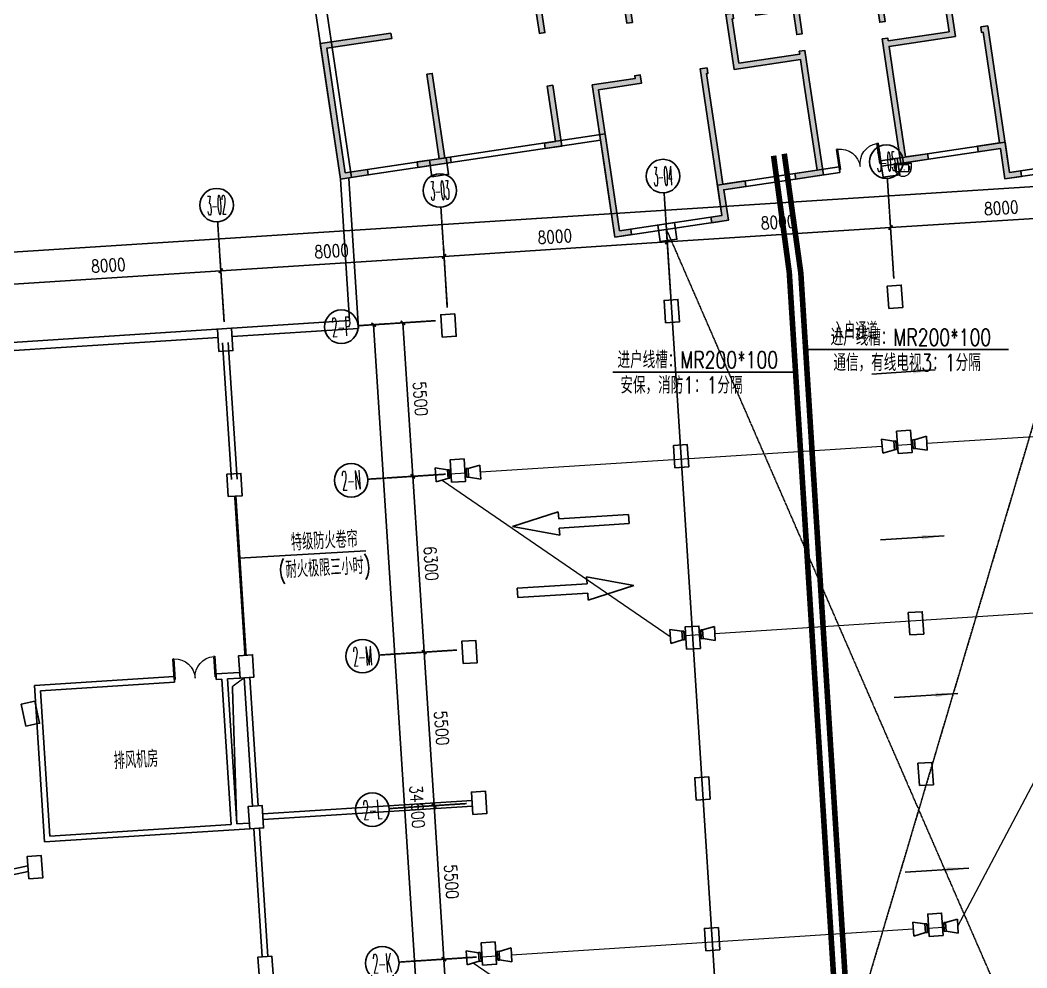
# Model space of a CAD drawing. Extents: x -781653 to 929899, y -295171 to 30012.
# Drawn here: x -201771 to -165769, y -153139 to -119255 of the extents above; entities that cross this region are included whole.
import ezdxf
from ezdxf.enums import TextEntityAlignment as Align

# ---------------------------------------------------------------- set-up
doc = ezdxf.new("R2010")
doc.units = 0
doc.header["$LTSCALE"] = 10
doc.header["$MEASUREMENT"] = 0
for name, pattern in [('CENTER', [2, 1.25, -0.25, 0.25, -0.25]), ('DASH', [0.35, 0.25, -0.1]), ('DASHED', [0.75, 0.5, -0.25])]:
    doc.linetypes.add(name, pattern=pattern)
doc.layers.get('0').update_dxf_attribs({"linetype": 'CONTINUOUS'})
doc.layers.get('Defpoints').update_dxf_attribs({"linetype": 'CONTINUOUS'})
for name, color, linetype in [('A-STAIRS', 9, 'CONTINUOUS'), ('AXIS', 3, 'CONTINUOUS'), ('AXIS_TEXT', 7, 'CONTINUOUS'), ('COLU', 1, 'CONTINUOUS'), ('DIM_ELEV', 3, 'CONTINUOUS'), ('DOTE', 8, 'CENTER'), ('HT-TEXT', 7, 'CONTINUOUS'), ('PUB_DIM', 3, 'CONTINUOUS'), ('Q', 7, 'CONTINUOUS'), ('Q-200填充', 252, 'CONTINUOUS'), ('RD-equip', 3, 'CONTINUOUS'), ('RD-text', 4, 'CONTINUOUS'), ('TEXT', 7, 'CONTINUOUS'), ('wall', 8, 'CONTINUOUS'), ('WINDOW', 4, 'CONTINUOUS'), ('结构墙', 1, 'CONTINUOUS'), ('行车方向', 4, 'CONTINUOUS'), ('行车线', 207, 'CONTINUOUS')]:
    doc.layers.add(name, color=color, linetype=linetype)
doc.layers.add('RD-line', color=2, linetype='CONTINUOUS', lineweight=0)
doc.layers.get('DOTE').off()
doc.styles.add('_TCH_AXIS', font='COMPLEX', dxfattribs={"bigfont": 'GBCBIG'})
doc.styles.add('_TEL_DIM', font='SIMPLEX', dxfattribs={"width": 0.8, "height": 3.5, "bigfont": 'HZTXT'})
doc.styles.add('COMPLEX', font='COMPLEX')
doc.styles.add('DIM_FONT', font='SIMPLEX', dxfattribs={"width": 0.8, "bigfont": 'HZTXT'})
doc.styles.add('FS2', font='tjromans.shx', dxfattribs={"width": 0.8, "bigfont": 'tjhztxt.shx'})
doc.linetypes.add('BRA', pattern='A,2.8,-0.1,["B",_TEL_DIM,S=0.07,R=0,X=0,Y=-0.12],-0.25', length=3.15)
doc.dimstyles.new('DIMN300', dxfattribs={"dimscale": 3, "dimtxt": 300, "dimasz": 100, "dimexe": 250, "dimexo": 300, "dimgap": 150, "dimtad": 1, "dimdec": 0, "dimzin": 0, "dimdsep": 46, "dimtxsty": 'DIM_FONT', "dimblk": 'ARCHTICK', "dimcen": 0.09, "dimclrt": 7, "dimazin": 2, "dimtfac": 1, "dimtdec": 0, "dimtix": 1, "dimtmove": 2, "dimatfit": 3, "dimfxl": 0, "dimtolj": 1, "dimtzin": 0, "dimarcsym": 0})

# ---------------------------------------------------------------- blocks, each defined once
blk = doc.blocks.new('JG003')
at = {"layer": 'Q-200填充'}
h = blk.add_hatch(color=256, dxfattribs=at)
h.paths.add_polyline_path([(23000, -3300), (22900, -3300), (22900, -3500), (23000, -3500), (25300, -3500), (25300, -3085), (25100, -3085), (25100, -3300), (23200, -3300), (23200, -2450), (23200, -2350), (23200, -200), (23200, -200), (23200, 0), (23000, 0), (23000, 0), (20600, 0), (20600, -200), (23000, -200), (23000, -2350), (20800, -2350), (20800, -1825), (20600, -1825), (20600, -3300), (20600, -3300), (20600, -3500), (20700, -3500), (20800, -3500), (20900, -3500), (20900, -3300), (20800, -3300), (20800, -2550), (23000, -2550)])
h.paths.add_polyline_path([(17650, 3900), (17650, 3700), (18400, 3700), (18400, 3600), (18600, 3600), (18600, 3700), (18700, 3700), (18700, 3900), (18600, 3900)])
h.paths.add_polyline_path([(20800, 4000), (20800, 3700), (20600, 3700), (20500, 3700), (20500, 3900), (20600, 3900), (20600, 4000), (20600, 4000), (20600, 4200), (23200, 4200), (23200, 2250), (23200, 2150), (23200, 1100), (23000, 1100), (23000, 2150), (20800, 2150), (20800, 1625), (20600, 1625), (20600, 2350), (21750, 2350), (21950, 2350), (21950, 2350), (23000, 2350), (23000, 4000), (21950, 4000)])
h.paths.add_polyline_path([(25950, -4800), (29200, -4800), (29200, -6600), (29000, -6600), (29000, -5000), (26050, -5000), (26050, -6700), (25850, -6700), (25850, -5000), (24800, -5000), (24400, -5000), (24400, -4800)])
h.paths.add_polyline_path([(21200, -5000), (20800, -5000), (20800, -4800), (22600, -4800), (22600, -5000), (21400, -5000), (21400, -6000), (21200, -6000)])
h.paths.add_polyline_path([(11050, -4800), (7800, -4800), (7800, -6600), (8000, -6600), (8000, -5000), (10950, -5000), (10950, -6700), (11150, -6700), (11150, -5000), (12200, -5000), (12600, -5000), (12600, -4800)])
h.paths.add_polyline_path([(9600, -11800), (9600, -14000), (10000, -14000), (10000, -14200), (9400, -14200), (9400, -11800), (9400, -8700), (10950, -8700), (10950, -8600), (11150, -8600), (11150, -8900), (9600, -8900)])
h.paths.add_polyline_path([(13300, -14000), (12900, -14000), (12900, -14200), (13500, -14200), (13500, -13100), (14300, -13100), (14300, -12900), (13500, -12900), (13500, -11800), (13500, -8900), (13550, -8900), (13550, -8700), (13300, -8700), (13300, -11800)])
h.paths.add_polyline_path([(16900, -12900), (16100, -12900), (16100, -13100), (17100, -13100), (17100, -9900), (17100, -8600), (16900, -8600), (16900, -8700), (14700, -8700), (14700, -7100), (14750, -7100), (14750, -6900), (14500, -6900), (14500, -8900), (16900, -8900), (16900, -9900)])
h.paths.add_polyline_path([(27400, -11800), (27400, -14000), (27000, -14000), (27000, -14200), (27600, -14200), (27600, -11800), (27600, -8700), (26050, -8700), (26050, -8600), (25850, -8600), (25850, -8900), (27400, -8900)])
h.paths.add_polyline_path([(34450, -5800), (34450, -6000), (36800, -6000), (36800, -10500), (36000, -10500), (36000, -10700), (37000, -10700), (37000, -5800)])
h.paths.add_polyline_path([(35700, 0), (35700, -200), (36800, -200), (36800, -1650), (36800, -3300), (34350, -3300), (34350, -3500), (36800, -3500), (37000, -3500), (37000, -1650), (37000, 0)])
h.paths.add_polyline_path([(2550, -5800), (2550, -6000), (200, -6000), (200, -10500), (1000, -10500), (1000, -10700), (0, -10700), (0, -5800)])
h.paths.add_polyline_path([(17150, -3300), (17150, -3500), (16950, -3500), (16950, -3100), (18400, -3100), (18400, -1600), (18600, -1600), (18600, -3500), (18400, -3500), (18400, -3300)])
h.paths.add_polyline_path([(17025, 2400), (17225, 2400), (17225, -1760), (17025, -1760)])
h.paths.add_polyline_path([(2500, 0), (2500, -200), (3600, -200), (3600, -3500), (3900, -3500), (3900, -3300), (3800, -3300), (3800, -200), (4600, -200), (4600, 0)])
h.paths.add_polyline_path([(3600, -7450), (3800, -7450), (3800, -10500), (4000, -10500), (4000, -10700), (2800, -10700), (2800, -10500), (3600, -10500)])
h.paths.add_polyline_path([(34500, 0), (34500, -200), (33400, -200), (33400, -3500), (33100, -3500), (33100, -3300), (33200, -3300), (33200, -200), (32400, -200), (32400, 0)])
h.paths.add_polyline_path([(33400, -7450), (33200, -7450), (33200, -10500), (33000, -10500), (33000, -10700), (34200, -10700), (34200, -10500), (33400, -10500)])
h.paths.add_polyline_path([(6600, -1850), (6800, -1850), (6800, -3300), (7600, -3300), (7600, -3500), (5950, -3500), (5950, -3300), (6600, -3300)])
h.paths.add_polyline_path([(8100, 0), (8700, 0), (8700, -600), (8700, -800), (8700, -3500), (8500, -3500), (8500, -200), (8100, -200)])
h.paths.add_polyline_path([(11700, -600), (11700, -600), (11700, 0), (12400, 0), (12400, -200), (11900, -200), (11900, -1285), (11700, -1285), (11700, -800)], flags=17)
h.paths.add_polyline_path([(13300, 0), (14000, 0), (14000, -3500), (11700, -3500), (11700, -3085), (11900, -3085), (11900, -3300), (13800, -3300), (13800, -200), (13300, -200)])
h.paths.add_polyline_path([(7800, -10500), (7400, -10500), (7400, -10700), (8000, -10700), (8000, -8500), (7800, -8500)])
h.paths.add_polyline_path([(15800, -5000), (16200, -5000), (16200, -4800), (14400, -4800), (14400, -5000), (15600, -5000), (15600, -6000), (15800, -6000)])
h.paths.add_polyline_path([(15600, -6800), (15800, -6800), (15800, -6900), (17100, -6900), (17100, -8000), (16900, -8000), (16900, -7100), (15550, -7100), (15550, -6900), (15600, -6900)])
h.paths.add_polyline_path([(30400, -1850), (30200, -1850), (30200, -3300), (29400, -3300), (29400, -3500), (31050, -3500), (31050, -3300), (30400, -3300)])
h.paths.add_polyline_path([(28900, 0), (28300, 0), (28300, -600), (28300, -800), (28300, -3500), (28500, -3500), (28500, -200), (28900, -200)])
h.paths.add_polyline_path([(25300, -600), (25300, 0), (24600, 0), (24600, -200), (25100, -200), (25100, -1285), (25300, -1285), (25300, -800)], flags=17)
h.paths.add_polyline_path([(29200, -10500), (29600, -10500), (29600, -10700), (29000, -10700), (29000, -8500), (29200, -8500)])
h.paths.add_polyline_path([(23700, -14000), (24100, -14000), (24100, -14200), (23500, -14200), (23500, -13100), (22700, -13100), (22700, -12900), (23500, -12900), (23500, -11800), (23500, -8900), (23450, -8900), (23450, -8700), (23700, -8700), (23700, -11800)])
h.paths.add_polyline_path([(20100, -12900), (20900, -12900), (20900, -13100), (19900, -13100), (19900, -9900), (19900, -8600), (20100, -8600), (20100, -8700), (22300, -8700), (22300, -7100), (22250, -7100), (22250, -6900), (22500, -6900), (22500, -8900), (20100, -8900), (20100, -9900)])
h.paths.add_polyline_path([(21400, -6800), (21200, -6800), (21200, -6900), (19900, -6900), (19900, -8000), (20100, -8000), (20100, -7100), (21450, -7100), (21450, -6900), (21400, -6900)])
h.paths.add_polyline_path([(18400, -7100), (18600, -7100), (18600, -5000), (19300, -5000), (19300, -4800), (17700, -4800), (17700, -5000), (18400, -5000)])
h.paths.add_polyline_path([(16450, 3900), (15650, 3900), (15650, 2000), (15850, 2000), (15850, 3700), (16450, 3700)])
h.paths.add_polyline_path([(15950, -3300), (15850, -3300), (15850, -102), (15850, 0), (15650, 0), (15650, -3500), (15950, -3500)])
h.paths.add_polyline_path([(18600, 500), (18600, 2600), (18400, 2600), (18400, 500)])
h.paths.add_polyline_path([(1300, 0), (1300, -200), (200, -200), (200, -1650), (200, -3300), (2650, -3300), (2650, -3500), (200, -3500), (0, -3500), (0, -1650), (0, 0)])
at = {"layer": 'Q'}
for points in [[(20800, 4000), (20800, 3700), (20600, 3700), (20500, 3700), (20500, 3900), (20600, 3900), (20600, 4000), (20600, 4000), (20600, 4200), (23200, 4200), (23200, 2250), (23200, 2150), (23200, 1100), (23000, 1100), (23000, 2150), (20800, 2150), (20800, 1625), (20600, 1625), (20600, 2350), (21750, 2350), (21750, 2350), (21950, 2350), (21950, 2350), (23000, 2350), (23000, 4000), (21950, 4000), (21950, 4000), (20800, 4000)], [(16450, 3900), (15650, 3900), (15650, 2000), (15850, 2000), (15850, 3700), (16450, 3700), (16450, 3900)], [(15850, 3700), (15850, 3700)], [(15850, 3700), (15850, 3700)], [(18600, 500), (18600, 500), (18600, 2600), (18400, 2600), (18400, 500), (18600, 500), (18600, 500)], [(1300, 0), (1300, -200), (200, -200), (200, -1650), (200, -3300), (2650, -3300), (2650, -3500), (200, -3500), (200, -3500), (0, -3500), (0, -1650), (0, 0), (1300, 0)], [(15950, -3300), (15850, -3300), (15850, -102), (15850, 0), (15650, 0), (15650, -3500), (15950, -3500), (15950, -3300)], [(23000, -3300), (22900, -3300), (22900, -3500), (23000, -3500), (25300, -3500), (25300, -3085), (25100, -3085), (25100, -3300), (23200, -3300), (23200, -2450), (23200, -2350), (23200, -200), (23200, -200), (23200, -200), (23200, 0), (23000, 0), (23000, 0), (20600, 0), (20600, -200), (23000, -200), (23000, -2350), (20800, -2350), (20800, -1825), (20600, -1825), (20600, -3300), (20600, -3300), (20600, -3500), (20700, -3500), (20800, -3500), (20900, -3500), (20900, -3300), (20800, -3300), (20800, -2550), (23000, -2550), (23000, -3300)], [(35700, 0), (35700, -200), (36800, -200), (36800, -1650), (36800, -3300), (34350, -3300), (34350, -3500), (36800, -3500), (36800, -3500), (37000, -3500), (37000, -1650), (37000, 0), (35700, 0)], [(2500, 0), (2500, -200), (3600, -200), (3600, -3500), (3900, -3500), (3900, -3300), (3800, -3300), (3800, -200), (4600, -200), (4600, 0), (2500, 0)], [(8100, 0), (8700, 0), (8700, -600), (8700, -600), (8700, -800), (8700, -800), (8700, -3500), (8500, -3500), (8500, -200), (8100, -200), (8100, 0)], [(13300, 0), (14000, 0), (14000, -3500), (11700, -3500), (11700, -3085), (11900, -3085), (11900, -3300), (13800, -3300), (13800, -200), (13300, -200), (13300, 0)], [(11700, -600), (11700, -600), (11700, 0), (12400, 0), (12400, -200), (11900, -200), (11900, -1285), (11700, -1285), (11700, -800), (11700, -800), (11700, -600)], [(25300, -600), (25300, -600), (25300, 0), (24600, 0), (24600, -200), (25100, -200), (25100, -1285), (25300, -1285), (25300, -800), (25300, -800), (25300, -600)], [(28900, 0), (28300, 0), (28300, -600), (28300, -600), (28300, -800), (28300, -800), (28300, -3500), (28500, -3500), (28500, -200), (28900, -200), (28900, 0)], [(34500, 0), (34500, -200), (33400, -200), (33400, -3500), (33100, -3500), (33100, -3300), (33200, -3300), (33200, -200), (32400, -200), (32400, 0), (34500, 0)], [(17150, -3300), (17150, -3500), (16950, -3500), (16950, -3100), (18400, -3100), (18400, -1600), (18600, -1600), (18600, -3500), (18400, -3500), (18400, -3300), (17150, -3300)], [(6600, -1850), (6800, -1850), (6800, -3300), (7600, -3300), (7600, -3500), (5950, -3500), (5950, -3300), (6600, -3300), (6600, -1850)], [(30400, -1850), (30200, -1850), (30200, -3300), (29400, -3300), (29400, -3500), (31050, -3500), (31050, -3300), (30400, -3300), (30400, -1850)], [(11050, -4800), (7800, -4800), (7800, -6600), (8000, -6600), (8000, -5000), (10950, -5000), (10950, -6700), (11150, -6700), (11150, -5000), (12200, -5000), (12600, -5000), (12600, -4800), (11050, -4800), (11050, -4800)], [(15800, -5000), (16200, -5000), (16200, -4800), (14400, -4800), (14400, -5000), (15600, -5000), (15600, -6000), (15800, -6000), (15800, -5000)], [(18400, -7100), (18600, -7100), (18600, -5000), (19300, -5000), (19300, -4800), (17700, -4800), (17700, -5000), (18400, -5000), (18400, -7100)], [(21200, -5000), (20800, -5000), (20800, -4800), (22600, -4800), (22600, -5000), (21400, -5000), (21400, -6000), (21200, -6000), (21200, -5000)], [(25950, -4800), (29200, -4800), (29200, -6600), (29000, -6600), (29000, -5000), (26050, -5000), (26050, -6700), (25850, -6700), (25850, -5000), (24800, -5000), (24400, -5000), (24400, -4800), (25950, -4800), (25950, -4800)], [(2550, -5800), (2550, -6000), (200, -6000), (200, -10500), (1000, -10500), (1000, -10700), (0, -10700), (0, -5800), (2550, -5800)], [(34450, -5800), (34450, -6000), (36800, -6000), (36800, -10500), (36000, -10500), (36000, -10700), (37000, -10700), (37000, -5800), (34450, -5800)], [(15600, -6800), (15800, -6800), (15800, -6900), (17100, -6900), (17100, -8000), (16900, -8000), (16900, -7100), (15550, -7100), (15550, -6900), (15600, -6900), (15600, -6800)], [(21400, -6800), (21200, -6800), (21200, -6900), (19900, -6900), (19900, -8000), (20100, -8000), (20100, -7100), (21450, -7100), (21450, -6900), (21400, -6900), (21400, -6800)], [(16900, -12900), (16100, -12900), (16100, -13100), (17100, -13100), (17100, -9900), (17100, -8600), (16900, -8600), (16900, -8700), (14700, -8700), (14700, -7100), (14750, -7100), (14750, -6900), (14500, -6900), (14500, -8900), (16900, -8900), (16900, -9900), (16900, -12900)], [(20100, -12900), (20900, -12900), (20900, -13100), (19900, -13100), (19900, -9900), (19900, -8600), (20100, -8600), (20100, -8700), (22300, -8700), (22300, -7100), (22250, -7100), (22250, -6900), (22500, -6900), (22500, -8900), (20100, -8900), (20100, -9900), (20100, -12900)], [(3600, -7450), (3800, -7450), (3800, -10500), (4000, -10500), (4000, -10700), (2800, -10700), (2800, -10500), (3600, -10500), (3600, -7450)], [(33400, -7450), (33200, -7450), (33200, -10500), (33000, -10500), (33000, -10700), (34200, -10700), (34200, -10500), (33400, -10500), (33400, -7450)], [(7800, -10500), (7400, -10500), (7400, -10700), (8000, -10700), (8000, -8500), (7800, -8500), (7800, -10500)], [(29200, -10500), (29600, -10500), (29600, -10700), (29000, -10700), (29000, -8500), (29200, -8500), (29200, -10500)]]:
    blk.add_lwpolyline(points, dxfattribs=at)
for points in [[(17650, 3900), (17650, 3700), (18400, 3700), (18400, 3600), (18600, 3600), (18600, 3700), (18700, 3700), (18700, 3900), (18600, 3900)], [(17025, 2400), (17225, 2400), (17225, -1760), (17025, -1760)], [(9600, -11800), (9600, -14000), (10000, -14000), (10000, -14200), (9400, -14200), (9400, -11800), (9400, -8700), (10950, -8700), (10950, -8600), (11150, -8600), (11150, -8900), (9600, -8900)], [(27400, -11800), (27400, -14000), (27000, -14000), (27000, -14200), (27600, -14200), (27600, -11800), (27600, -8700), (26050, -8700), (26050, -8600), (25850, -8600), (25850, -8900), (27400, -8900)], [(13300, -14000), (12900, -14000), (12900, -14200), (13500, -14200), (13500, -13100), (14300, -13100), (14300, -12900), (13500, -12900), (13500, -11800), (13500, -8900), (13550, -8900), (13550, -8700), (13300, -8700), (13300, -11800)], [(23700, -14000), (24100, -14000), (24100, -14200), (23500, -14200), (23500, -13100), (22700, -13100), (22700, -12900), (23500, -12900), (23500, -11800), (23500, -8900), (23450, -8900), (23450, -8700), (23700, -8700), (23700, -11800)]]:
    blk.add_lwpolyline(points, close=True, dxfattribs=at)
blk = doc.blocks.new('_ARROW')
blk.add_solid([(0, 0), (-1, 0.1), (-1, -0.1)])
blk = doc.blocks.new('$DorLib2D$00000002')
for p, q in [((-0.5, 0), (-0.5, 0.4875)), ((-0.475, 0.4875), (-0.5, 0.4875)), ((-0.475, 0), (-0.475, 0.4875)), ((0.475, 0), (0.475, 0.4875)), ((0.475, 0.4875), (0.5, 0.4875)), ((0.5, 0), (0.5, 0.4875)), ((-0.5, 0), (-0.475, 0)), ((0.5, 0), (0.475, 0))]:
    blk.add_line(p, q)
at = {"lineweight": 13}
for centre, start, end in [((-0.4875, 0), 0, 88.53072), ((0.4875, 0), 91.46928, 180)]:
    blk.add_arc(centre, 0.4875, start, end, dxfattribs=at)
blk = doc.blocks.new('A$C1C157CE4')
at = {"layer": '行车线', "linetype": 'DASH', "ltscale": 3000}
for points in [[(4167, 2967), (1667, 2967), (1667, 3217), (0, 2800), (1667, 2383), (1667, 2633), (4167, 2633)], [(2531, 833), (2531, 583), (31, 583), (31, 250), (2531, 250), (2531, 0), (4198, 417)]]:
    blk.add_lwpolyline(points, close=True, dxfattribs=at)
blk = doc.blocks.new('A$C7EC620A8')
at = {"layer": 'COLU'}
for points in [[(162161, 95672), (162754, 95760), (162843, 95167), (162249, 95078)], [(178295, 95652), (178888, 95740), (178977, 95147), (178383, 95058)], [(170327, 93351), (170920, 93440), (171009, 92846), (170415, 92758)], [(178584, 90373), (179083, 90405), (179031, 91203), (178532, 91171), (178584, 90373)], [(170600, 89859), (171099, 89891), (171048, 90690), (170549, 90657), (170600, 89859)], [(162617, 89345), (163116, 89378), (163064, 90176), (162565, 90144), (162617, 89345)], [(154633, 88832), (155132, 88864), (155081, 89662), (154582, 89630), (154633, 88832)], [(178918, 85184), (179417, 85216), (179365, 86014), (178866, 85982), (178918, 85184)], [(170934, 84670), (171433, 84702), (171382, 85500), (170883, 85468), (170934, 84670)], [(162951, 84156), (163450, 84188), (163398, 84987), (162899, 84955), (162951, 84156)], [(154967, 83643), (155466, 83675), (155415, 84473), (154916, 84441), (154967, 83643)], [(179335, 78697), (179834, 78729), (179783, 79527), (179284, 79495), (179335, 78697)], [(171352, 78183), (171851, 78215), (171799, 79014), (171300, 78982), (171352, 78183)], [(163368, 77670), (163867, 77702), (163816, 78500), (163317, 78468), (163368, 77670)], [(155385, 77156), (155884, 77188), (155832, 77986), (155333, 77954), (155385, 77156)], [(147729, 75436), (148218, 75540), (148052, 76323), (147563, 76219), (147729, 75436)], [(179682, 73308), (180181, 73340), (180129, 74139), (179630, 74106), (179682, 73308)], [(171698, 72794), (172197, 72827), (172146, 73625), (171647, 73593), (171698, 72794)], [(163715, 72281), (164214, 72313), (164162, 73111), (163663, 73079), (163715, 72281)], [(155731, 71767), (156230, 71799), (156179, 72598), (155680, 72565), (155731, 71767)], [(147830, 69978), (148329, 70010), (148277, 70809), (147778, 70776), (147830, 69978)], [(180028, 67919), (180527, 67951), (180476, 68750), (179977, 68718), (180028, 67919)], [(172045, 67406), (172544, 67438), (172493, 68236), (171994, 68204), (172045, 67406)], [(164061, 66892), (164560, 66924), (164509, 67722), (164010, 67690), (164061, 66892)], [(156078, 66378), (156577, 66410), (156526, 67209), (156027, 67177), (156078, 66378)]]:
    blk.add_lwpolyline(points, close=True, dxfattribs=at)
at = {"layer": '结构墙', "linetype": 'ByBlock'}
for p, q in [((158980, 94995), (159306, 89934)), ((159279, 95014), (159624, 89654)), ((159306, 89934), (144079, 88954)), ((159624, 89654), (155100, 89363)), ((154601, 89331), (147117, 88849))]:
    blk.add_line(p, q, dxfattribs=at)
at = {"layer": '结构墙'}
blk.add_line((158980, 94995), (158980, 94995), dxfattribs=at)
for points in [[(158980, 94995), (157401, 105578), (172682, 107857), (172077, 111913), (176973, 112643), (176929, 112940), (179896, 113382), (180545, 109030), (193996, 111037), (195575, 100454)], [(159376, 95054), (157856, 105241), (173137, 107521), (172532, 111576), (177428, 112306), (177384, 112603), (179560, 112928), (180209, 108576), (193660, 110582), (195180, 100395)]]:
    blk.add_lwpolyline(points, dxfattribs=at)
blk = doc.blocks.new('_AXISO')
blk.add_circle((0, 0), 0.5)
at = {"layer": 'AXIS_TEXT', "style": 'COMPLEX', "width": 1.041667}
blk.add_attdef('A', text='', height=0.56, dxfattribs=at).set_placement((-0.25, -0.28), (0.25, -0.28), align=Align.FIT)
blk = doc.blocks.new('_ArchTick')
at = {"color": 0, "linetype": 'ByBlock', "const_width": 0.4}
blk.add_lwpolyline([(-0.5, -0.5), (0.5, 0.5)], dxfattribs=at)
blk = doc.blocks.new('*D208')
at = {"layer": 'Defpoints', "color": 0}
for p in [(186671, 100640), (186817, 98368), (178834, 97855)]:
    blk.add_point(p, dxfattribs=at)
at = {"layer": 'PUB_DIM', "color": 0, "lineweight": -2}
for p, q in [((186788, 98817), (186647, 101014)), ((178805, 98304), (178664, 100501)), ((178688, 100127), (186671, 100640))]:
    blk.add_line(p, q, dxfattribs=at)
at = {"layer": 'PUB_DIM', "color": 0, "lineweight": -2, "xscale": 150, "yscale": 150, "zscale": 150}
for p, rotation in [((186671, 100640), 3.681321670432831), ((178688, 100127), 183.6813216704328)]:
    blk.add_blockref('_ArchTick', p, dxfattribs=dict(at, rotation=rotation))
at = {"layer": 'PUB_DIM', "color": 7, "insert": (182650, 100832), "char_height": 450, "attachment_point": 5, "rotation": 3.6813, "style": 'DIM_FONT'}
blk.add_mtext('\\A1;8000', dxfattribs=at)
blk = doc.blocks.new('*D209')
at = {"layer": 'Defpoints', "color": 0}
for p in [(178688, 100127), (178834, 97855), (170850, 97341)]:
    blk.add_point(p, dxfattribs=at)
at = {"layer": 'PUB_DIM', "color": 0, "lineweight": -2}
for p, q in [((178805, 98304), (178664, 100501)), ((170704, 99613), (178688, 100127)), ((170821, 97790), (170680, 99987))]:
    blk.add_line(p, q, dxfattribs=at)
at = {"layer": 'PUB_DIM', "color": 0, "lineweight": -2, "xscale": 150, "yscale": 150, "zscale": 150}
for p, rotation in [((178688, 100127), 3.681321670432322), ((170704, 99613), 183.6813216704323)]:
    blk.add_blockref('_ArchTick', p, dxfattribs=dict(at, rotation=rotation))
at = {"layer": 'PUB_DIM', "color": 7, "insert": (174667, 100319), "char_height": 450, "attachment_point": 5, "rotation": 3.6813, "style": 'DIM_FONT'}
blk.add_mtext('\\A1;8000', dxfattribs=at)
blk = doc.blocks.new('*D210')
at = {"layer": 'Defpoints', "color": 0}
for p in [(170704, 99613), (170850, 97341), (162867, 96827)]:
    blk.add_point(p, dxfattribs=at)
at = {"layer": 'PUB_DIM', "color": 0, "lineweight": -2}
for p, q in [((170821, 97790), (170680, 99987)), ((162838, 97276), (162697, 99473)), ((162721, 99099), (170704, 99613))]:
    blk.add_line(p, q, dxfattribs=at)
at = {"layer": 'PUB_DIM', "color": 0, "lineweight": -2, "xscale": 150, "yscale": 150, "zscale": 150}
for p, rotation in [((170704, 99613), 3.681321670432423), ((162721, 99099), 183.6813216704324)]:
    blk.add_blockref('_ArchTick', p, dxfattribs=dict(at, rotation=rotation))
at = {"layer": 'PUB_DIM', "color": 7, "insert": (166683, 99805), "char_height": 450, "attachment_point": 5, "rotation": 3.6813, "style": 'DIM_FONT'}
blk.add_mtext('\\A1;8000', dxfattribs=at)
blk = doc.blocks.new('*D211')
at = {"layer": 'Defpoints', "color": 0}
for p in [(162721, 99099), (162867, 96827), (154883, 96314)]:
    blk.add_point(p, dxfattribs=at)
at = {"layer": 'PUB_DIM', "color": 0, "lineweight": -2}
for p, q in [((162838, 97276), (162697, 99473)), ((154737, 98586), (162721, 99099)), ((154854, 96763), (154713, 98960))]:
    blk.add_line(p, q, dxfattribs=at)
at = {"layer": 'PUB_DIM', "color": 0, "lineweight": -2, "xscale": 150, "yscale": 150, "zscale": 150}
for p, rotation in [((162721, 99099), 3.681321670432538), ((154737, 98586), 183.6813216704325)]:
    blk.add_blockref('_ArchTick', p, dxfattribs=dict(at, rotation=rotation))
at = {"layer": 'PUB_DIM', "color": 7, "insert": (158700, 99292), "char_height": 450, "attachment_point": 5, "rotation": 3.6813, "style": 'DIM_FONT'}
blk.add_mtext('\\A1;8000', dxfattribs=at)
blk = doc.blocks.new('*D212')
at = {"layer": 'Defpoints', "color": 0}
for p in [(154737, 98586), (154883, 96314), (146900, 95800)]:
    blk.add_point(p, dxfattribs=at)
at = {"layer": 'PUB_DIM', "color": 0, "lineweight": -2}
for p, q in [((154854, 96763), (154713, 98960)), ((146871, 96249), (146730, 98446)), ((146754, 98072), (154737, 98586))]:
    blk.add_line(p, q, dxfattribs=at)
at = {"layer": 'PUB_DIM', "color": 0, "lineweight": -2, "xscale": 150, "yscale": 150, "zscale": 150}
for p, rotation in [((154737, 98586), 3.681321670432945), ((146754, 98072), 183.6813216704329)]:
    blk.add_blockref('_ArchTick', p, dxfattribs=dict(at, rotation=rotation))
at = {"layer": 'PUB_DIM', "color": 7, "insert": (150717, 98778), "char_height": 450, "attachment_point": 5, "rotation": 3.6813, "style": 'DIM_FONT'}
blk.add_mtext('\\A1;8000', dxfattribs=at)
blk = doc.blocks.new('*D279')
at = {"layer": 'Defpoints', "color": 0}
for p in [(296371, 108841), (296590, 105431), (146900, 95800)]:
    blk.add_point(p, dxfattribs=at)
at = {"layer": 'PUB_DIM', "color": 0, "lineweight": -2}
for p, q in [((296561, 105880), (296347, 109215)), ((146680, 99210), (296371, 108841)), ((146871, 96249), (146656, 99584))]:
    blk.add_line(p, q, dxfattribs=at)
at = {"layer": 'PUB_DIM', "color": 0, "lineweight": -2, "xscale": 150, "yscale": 150, "zscale": 150}
for p, rotation in [((296371, 108841), 3.681321670432589), ((146680, 99210), 183.6813216704326)]:
    blk.add_blockref('_ArchTick', p, dxfattribs=dict(at, rotation=rotation))
at = {"layer": 'PUB_DIM', "color": 7, "insert": (228434, 104921), "char_height": 450, "attachment_point": 5, "rotation": 3.6813, "style": 'DIM_FONT'}
blk.add_mtext('\\A1;150000', dxfattribs=at)
blk = doc.blocks.new('*D306')
at = {"layer": 'Defpoints', "color": 0}
for p in [(162867, 96827), (161605, 91235), (163220, 91339)]:
    blk.add_point(p, dxfattribs=at)
at = {"layer": 'PUB_DIM', "color": 0, "lineweight": -2}
for p, q in [((162418, 96798), (160877, 96699)), ((161252, 96723), (161605, 91235)), ((162771, 91310), (161231, 91211))]:
    blk.add_line(p, q, dxfattribs=at)
at = {"layer": 'PUB_DIM', "color": 0, "lineweight": -2, "xscale": 150, "yscale": 150, "zscale": 150}
for p, rotation in [((161252, 96723), 93.68132167043231), ((161605, 91235), 273.6813216704323)]:
    blk.add_blockref('_ArchTick', p, dxfattribs=dict(at, rotation=rotation))
at = {"layer": 'PUB_DIM', "color": 7, "insert": (161877, 94008), "char_height": 450, "attachment_point": 5, "rotation": 273.6813, "style": 'DIM_FONT'}
blk.add_mtext('\\A1;5500', dxfattribs=at)
blk = doc.blocks.new('*D307')
at = {"layer": 'Defpoints', "color": 0}
for p in [(163220, 91339), (163624, 85052), (162009, 84948)]:
    blk.add_point(p, dxfattribs=at)
at = {"layer": 'PUB_DIM', "color": 0, "lineweight": -2}
for p, q in [((162771, 91310), (161231, 91211)), ((161605, 91235), (162009, 84948)), ((163175, 85023), (161635, 84924))]:
    blk.add_line(p, q, dxfattribs=at)
at = {"layer": 'PUB_DIM', "color": 0, "lineweight": -2, "xscale": 150, "yscale": 150, "zscale": 150}
for p, rotation in [((161605, 91235), 93.68132167065988), ((162009, 84948), 273.6813216706599)]:
    blk.add_blockref('_ArchTick', p, dxfattribs=dict(at, rotation=rotation))
at = {"layer": 'PUB_DIM', "color": 7, "insert": (162256, 88120), "char_height": 450, "attachment_point": 5, "rotation": 273.6813, "style": 'DIM_FONT'}
blk.add_mtext('\\A1;6300', dxfattribs=at)
blk = doc.blocks.new('*D308')
at = {"layer": 'Defpoints', "color": 0}
for p in [(163624, 85052), (162362, 79459), (163978, 79563)]:
    blk.add_point(p, dxfattribs=at)
at = {"layer": 'PUB_DIM', "color": 0, "lineweight": -2}
for p, q in [((163175, 85023), (161635, 84924)), ((162009, 84948), (162362, 79459)), ((163529, 79534), (161988, 79435))]:
    blk.add_line(p, q, dxfattribs=at)
at = {"layer": 'PUB_DIM', "color": 0, "lineweight": -2, "xscale": 150, "yscale": 150, "zscale": 150}
for p, rotation in [((162009, 84948), 93.68132167065988), ((162362, 79459), 273.6813216706599)]:
    blk.add_blockref('_ArchTick', p, dxfattribs=dict(at, rotation=rotation))
at = {"layer": 'PUB_DIM', "color": 7, "insert": (162635, 82232), "char_height": 450, "attachment_point": 5, "rotation": 273.6813, "style": 'DIM_FONT'}
blk.add_mtext('\\A1;5500', dxfattribs=at)
blk = doc.blocks.new('*D309')
at = {"layer": 'Defpoints', "color": 0}
for p in [(164331, 74074), (164735, 67787), (163120, 67683)]:
    blk.add_point(p, dxfattribs=at)
at = {"layer": 'PUB_DIM', "color": 0, "lineweight": -2}
for p, q in [((163882, 74045), (162341, 73946)), ((162716, 73970), (163120, 67683)), ((164286, 67758), (162746, 67659))]:
    blk.add_line(p, q, dxfattribs=at)
at = {"layer": 'PUB_DIM', "color": 0, "lineweight": -2, "xscale": 150, "yscale": 150, "zscale": 150}
for p, rotation in [((162716, 73970), 93.68132167065988), ((163120, 67683), 273.6813216706599)]:
    blk.add_blockref('_ArchTick', p, dxfattribs=dict(at, rotation=rotation))
at = {"layer": 'PUB_DIM', "color": 7, "insert": (163367, 70856), "char_height": 450, "attachment_point": 5, "rotation": 273.6813, "style": 'DIM_FONT'}
blk.add_mtext('\\A1;6300', dxfattribs=at)
blk = doc.blocks.new('*D311')
at = {"layer": 'Defpoints', "color": 0}
for p in [(163978, 79563), (162716, 73970), (164331, 74074)]:
    blk.add_point(p, dxfattribs=at)
at = {"layer": 'PUB_DIM', "color": 0, "lineweight": -2}
for p, q in [((163529, 79534), (161988, 79435)), ((162362, 79459), (162716, 73970)), ((163882, 74045), (162341, 73946))]:
    blk.add_line(p, q, dxfattribs=at)
at = {"layer": 'PUB_DIM', "color": 0, "lineweight": -2, "xscale": 150, "yscale": 150, "zscale": 150}
for p, rotation in [((162362, 79459), 93.68132167065988), ((162716, 73970), 273.6813216706599)]:
    blk.add_blockref('_ArchTick', p, dxfattribs=dict(at, rotation=rotation))
at = {"layer": 'PUB_DIM', "color": 7, "insert": (162988, 76744), "char_height": 450, "attachment_point": 5, "rotation": 273.6813, "style": 'DIM_FONT'}
blk.add_mtext('\\A1;5500', dxfattribs=at)
blk = doc.blocks.new('*D312')
at = {"layer": 'Defpoints', "color": 0}
for p in [(162867, 96827), (165088, 62299), (162425, 62127)]:
    blk.add_point(p, dxfattribs=at)
at = {"layer": 'PUB_DIM', "color": 0, "lineweight": -2}
for p, q in [((162418, 96798), (159829, 96632)), ((160203, 96656), (162425, 62127)), ((164639, 62270), (162051, 62103))]:
    blk.add_line(p, q, dxfattribs=at)
at = {"layer": 'PUB_DIM', "color": 0, "lineweight": -2, "xscale": 150, "yscale": 150, "zscale": 150}
for p, rotation in [((160203, 96656), 93.68132167043255), ((162425, 62127), 273.6813216704325)]:
    blk.add_blockref('_ArchTick', p, dxfattribs=dict(at, rotation=rotation))
at = {"layer": 'PUB_DIM', "color": 7, "insert": (161763, 79421), "char_height": 450, "attachment_point": 5, "rotation": 273.6813, "style": 'DIM_FONT'}
blk.add_mtext('\\A1;34600', dxfattribs=at)
blk = doc.blocks.new('adasdasdasd')
at = {"layer": 'RD-equip'}
for p, q in [((-151, 430), (-251, 0)), ((-154, 500), (-154, 430)), ((-154, 500), (159, 500)), ((-154, 430), (159, 430)), ((251, 0), (158, 430)), ((159, 500), (159, 430)), ((-251, 0), (251, 0))]:
    blk.add_line(p, q, dxfattribs=at)
blk = doc.blocks.new('PCY06')
at = {"color": 0, "lineweight": -2}
for p, q in [((-321, 0), (-321, 182)), ((-321, 182), (321, 182)), ((-249, -161), (-249, 129)), ((-249, 129), (205, 129)), ((205, 129), (205, -161)), ((321, 0), (321, 182)), ((205, -161), (-249, -161))]:
    blk.add_line(p, q, dxfattribs=at)
at = {"color": 0, "lineweight": -2, "const_width": 25}
for points in [[(-44, 48, 1), (-19, 48, 1)], [(-121, -81, 1), (-96, -81, 1)], [(57, -81, -1), (32, -81, -1)]]:
    blk.add_lwpolyline(points, format="xyb", close=True, dxfattribs=at)
at = {"color": 0, "lineweight": -2, "const_width": 80}
blk.add_lwpolyline([(245, 69), (245, -100)], dxfattribs=at)
at = {"color": 0, "lineweight": -2}
blk.add_arc((0, 0), 321, 180, 0, dxfattribs=at)
blk = doc.blocks.new('A$C447C5B7F')
at = {"layer": 'AXIS', "linetype": 'ByBlock'}
for p, q in [((178804.9, 98303.7), (178574.6, 101883)), ((170821.4, 97790.1), (170591.1, 101369.4)), ((162837.9, 97276.4), (162607.6, 100855.7)), ((154855.1, 96753), (154624.8, 100332.3)), ((162417.7, 96798.4), (159644.9, 96620)), ((162770.9, 91309.8), (159998, 91131.4)), ((163175.4, 85022.8), (160402.5, 84844.4)), ((163528.5, 79534.1), (160755.7, 79355.7)), ((163881.7, 74045.5), (161108.8, 73867.1))]:
    blk.add_line(p, q, dxfattribs=at)
ref = blk.add_blockref('_AXISO', (178536.1, 102481.8), dxfattribs=dict(at, xscale=1200, yscale=1200, zscale=1200))
ref.add_attrib('A', '3-05', dxfattribs={"layer": 'AXIS_TEXT', "linetype": 'ByBlock', "height": 678.82, "rotation": 3.68132, "style": '_TCH_AXIS', "width": 0.265823}).set_placement((178219.2, 102121.3), (178896.6, 102164.9), align=Align.FIT)
ref = blk.add_blockref('_AXISO', (170552.6, 101968.1), dxfattribs=dict(at, xscale=1200, yscale=1200, zscale=1200))
ref.add_attrib('A', '3-04', dxfattribs={"layer": 'AXIS_TEXT', "linetype": 'ByBlock', "height": 678.82, "rotation": 3.68132, "style": '_TCH_AXIS', "width": 0.259259}).set_placement((170235.7, 101607.6), (170913.1, 101651.2), align=Align.FIT)
ref = blk.add_blockref('_AXISO', (162569.1, 101454.5), dxfattribs=dict(at, xscale=1200, yscale=1200, zscale=1200))
ref.add_attrib('A', '3-03', dxfattribs={"layer": 'AXIS_TEXT', "linetype": 'ByBlock', "height": 678.82, "rotation": 3.68132, "style": '_TCH_AXIS', "width": 0.265823}).set_placement((162252.2, 101094), (162929.6, 101137.6), align=Align.FIT)
ref = blk.add_blockref('_AXISO', (154586.2, 100931.1), dxfattribs=dict(at, xscale=1200, yscale=1200, zscale=1200))
ref.add_attrib('A', '3-02', dxfattribs={"layer": 'AXIS_TEXT', "linetype": 'ByBlock', "height": 678.82, "rotation": 3.68132, "style": '_TCH_AXIS', "width": 0.265823}).set_placement((154269.3, 100570.6), (154946.7, 100614.2), align=Align.FIT)
ref = blk.add_blockref('_AXISO', (159046.1, 96581.5), dxfattribs=dict(at, xscale=1200.000000000029, yscale=1200.000000000001, zscale=1200, rotation=3.681324481272705))
ref.add_attrib('A', '2-P', dxfattribs={"layer": 'AXIS_TEXT', "linetype": 'ByBlock', "height": 678.82, "rotation": 3.68132, "style": '_TCH_AXIS', "width": 0.333333}).set_placement((158729.2, 96221), (159406.6, 96264.6), align=Align.FIT)
ref = blk.add_blockref('_AXISO', (159399.2, 91092.9), dxfattribs=dict(at, xscale=1200.000000000029, yscale=1200.000000000001, zscale=1200, rotation=3.681324481272705))
ref.add_attrib('A', '2-N', dxfattribs={"layer": 'AXIS_TEXT', "linetype": 'ByBlock', "height": 678.82, "rotation": 3.68132, "style": '_TCH_AXIS', "width": 0.323077}).set_placement((159082.3, 90732.4), (159759.8, 90775.9), align=Align.FIT)
ref = blk.add_blockref('_AXISO', (159803.8, 84805.9), dxfattribs=dict(at, xscale=1200.000000000029, yscale=1200.000000000001, zscale=1200, rotation=3.681324481272705))
ref.add_attrib('A', '2-M', dxfattribs={"layer": 'AXIS_TEXT', "linetype": 'ByBlock', "height": 678.82, "rotation": 3.68132, "style": '_TCH_AXIS', "width": 0.313433}).set_placement((159486.8, 84445.4), (160164.3, 84488.9), align=Align.FIT)
ref = blk.add_blockref('_AXISO', (160156.9, 79317.2), dxfattribs=dict(at, xscale=1200.000000000029, yscale=1200.000000000001, zscale=1200, rotation=3.681324481272705))
ref.add_attrib('A', '2-L', dxfattribs={"layer": 'AXIS_TEXT', "linetype": 'ByBlock', "height": 678.82, "rotation": 3.68132, "style": '_TCH_AXIS', "width": 0.344262}).set_placement((159840, 78956.7), (160517.4, 79000.3), align=Align.FIT)
ref = blk.add_blockref('_AXISO', (160510, 73828.6), dxfattribs=dict(at, xscale=1200.000000000029, yscale=1200.000000000001, zscale=1200, rotation=3.681324481272705))
ref.add_attrib('A', '2-K', dxfattribs={"layer": 'AXIS_TEXT', "linetype": 'ByBlock', "height": 678.82, "rotation": 3.68132, "style": '_TCH_AXIS', "width": 0.323077}).set_placement((160193.1, 73468.1), (160870.5, 73511.6), align=Align.FIT)
at = {"layer": 'PUB_DIM'}
dim = blk.add_linear_dim(base=(296370.9, 108840.7), p1=(146899.8, 95800), p2=(296590.3, 105431.1), angle=3.68132, dimstyle='DIMN300', override={"dimscale": 1.5}, dxfattribs=at)
dim.commit()
dim.dimension.update_dxf_attribs({"geometry": '*D279', "text_midpoint": (228434.3, 104920.6), "dimtype": 129})
for p1, p2, distance, picture, middle in [((178833.8, 97854.7), (186817.3, 98368.3), 2276.6, '*D208', (182650.5, 100832.5)), ((170850.3, 97341), (178833.8, 97854.7), 2276.6, '*D209', (174667, 100318.8)), ((162866.8, 96827.3), (170850.3, 97341), 2276.6, '*D210', (166683.5, 99805.2)), ((154883.3, 96313.7), (162866.8, 96827.3), 2276.6, '*D211', (158700, 99291.5)), ((146899.8, 95800), (154883.3, 96313.7), 2276.6, '*D212', (150716.5, 98777.8)), ((162866.8, 96827.3), (165088.4, 62298.7), -2668.9, '*D312', (161763.3, 79420.6)), ((162866.8, 96827.3), (163220, 91338.7), -1618.6, '*D306', (161877.2, 94008))]:
    dim = blk.add_aligned_dim(p1=p1, p2=p2, distance=distance, dimstyle='DIMN300', override={"dimscale": 1.5}, dxfattribs=at)
    dim.commit()
    dim.dimension.update_dxf_attribs({"geometry": picture, "text_midpoint": middle})
for base, p1, p2, picture, middle in [((162009.2, 84947.8), (163220, 91338.7), (163624.5, 85051.7), '*D307', (162256.1, 88120.2)), ((162362.4, 79459.1), (163624.5, 85051.7), (163977.6, 79563), '*D308', (162634.9, 82232.3)), ((162715.5, 73970.5), (163977.6, 79563), (164330.7, 74074.4), '*D311', (162988, 76743.7)), ((163120, 67683.5), (164330.7, 74074.4), (164735.2, 67787.4), '*D309', (163366.8, 70855.9))]:
    dim = blk.add_linear_dim(base=base, p1=p1, p2=p2, angle=93.68132, dimstyle='DIMN300', override={"dimscale": 1.5}, dxfattribs=at)
    dim.commit()
    dim.dimension.update_dxf_attribs({"geometry": picture, "text_midpoint": middle})

msp = doc.modelspace()

# ---------------------------------------------------------------- linework, layer by layer
at = {"layer": 'A-STAIRS', "linetype": 'DASH', "ltscale": 5}
for p, q in [((-175953.5, -168754.8), (-162774, -124402.7)), ((-178656.9, -126737.3), (-159839.5, -170012.4))]:
    msp.add_line(p, q, dxfattribs=at)
at = {"layer": 'A-STAIRS'}
msp.add_line((-175953.5, -168754.8), (-178656.9, -126737.3), dxfattribs=at)
at = {"layer": 'A-STAIRS', "linetype": 'DASH'}
msp.add_lwpolyline([(-193758.9, -142766.7), (-194178.9, -143081.2), (-194023.7, -147994.5)], dxfattribs=at)
at = {"layer": 'DIM_ELEV', "linetype": 'ByBlock'}
for points in [[(-169042.9, -131760.6), (-171317.8, -131907)], [(-168729.2, -137690.5), (-171004.1, -137836.8)], [(-168235.8, -143331.3), (-170510.7, -143477.7)], [(-167845.8, -149572.2), (-170120.7, -149718.6)]]:
    msp.add_lwpolyline(points, dxfattribs=at)
at = {"layer": 'HT-TEXT'}
msp.add_line((-189407.1, -138226.6), (-193933.6, -138492.6), dxfattribs=at)
at = {"layer": 'RD-line', "linetype": 'BRA', "ltscale": 0.8}
for p, q in [((-169346.6, -134382), (-154976.8, -133457.5)), ((-185313.6, -135409.3), (-170943.8, -134484.8)), ((-170444.6, -134452.7), (-169845.8, -134414.1)), ((-186680.7, -135702.6), (-178522.6, -141288.3)), ((-186411.6, -135480), (-185812.8, -135441.4)), ((-176925.6, -141182.7), (-162555.8, -140258.1)), ((-168235.6, -151649.2), (-162325.8, -140448.7)), ((-178023.6, -141253.3), (-177424.8, -141214.8)), ((-184202.8, -152673.6), (-169833, -151749.1)), ((-169333.8, -151717), (-168735, -151678.4)), ((-177411.8, -158552.6), (-185570, -152966.9)), ((-185300.8, -152744.3), (-184702, -152705.7))]:
    msp.add_line(p, q, dxfattribs=at)
at = {"layer": 'RD-line', "linetype": 'DASHED', "const_width": 200}
msp.add_lwpolyline([(-174826.7, -124102.9), (-174265.8, -128267), (-172532.7, -155785.6)], dxfattribs=at)
at = {"layer": 'RD-line', "const_width": 200}
msp.add_lwpolyline([(-174444.1, -124032), (-173852.7, -128291.2), (-172068.6, -156620)], dxfattribs=at)
at = {"layer": 'RD-text'}
for p, q in [((-173680, -131032.7), (-166422.3, -131032.7)), ((-180575.5, -131839.3), (-174040.8, -131839.3))]:
    msp.add_line(p, q, dxfattribs=at)
at = {"layer": 'wall', "linetype": 'ByBlock'}
for p, q in [((-172452.6, -124699.6), (-172482.1, -124501.8)), ((-170969, -124478.3), (-170998.5, -124280.5)), ((-196266.5, -142727.7), (-196253.7, -142927.3)), ((-194769.6, -142631.4), (-194756.8, -142831))]:
    msp.add_line(p, q, dxfattribs=at)
at = {"layer": 'wall'}
for p, q in [((-194214.7, -135681.4), (-194529.3, -130791.5)), ((-194015.1, -135668.6), (-194329.8, -130778.7)), ((-196266.5, -142727.7), (-201256.2, -143048.7)), ((-196253.7, -142927.3), (-201043.8, -143235.5)), ((-193921.4, -142576.8), (-194769.6, -142631.4)), ((-194557.2, -142818.1), (-194756.8, -142831)), ((-194557.2, -142818.1), (-194223.3, -148007.4)), ((-193908.5, -142776.4), (-194357.6, -142805.3)), ((-194357.6, -142805.3), (-194023.7, -147994.5)), ((-193463.5, -147357.3), (-193758.9, -142766.7)), ((-193263.9, -147344.4), (-193559.3, -142753.9)), ((-201256.2, -143048.7), (-200896.7, -148637.2)), ((-201043.8, -143235.5), (-200709.9, -148424.7)), ((-185610.4, -147152.6), (-193095, -147634.2)), ((-185597.6, -147352.2), (-193082.1, -147833.8)), ((-193574.7, -147965.6), (-194023.7, -147994.5)), ((-193561.8, -148165.2), (-200896.7, -148637.2)), ((-194223.3, -148007.4), (-200709.9, -148424.7)), ((-193116.8, -152746.1), (-193412.1, -148155.6)), ((-192917.2, -152733.3), (-193212.6, -148142.8)), ((-205685.2, -150382.8), (-201493.1, -149490.8)), ((-205643.6, -150578.4), (-201480.1, -149692.5))]:
    msp.add_line(p, q, dxfattribs=at)
for points in [[(-170998.5, -124280.5), (-166547.8, -123616.6), (-166385.5, -124704.5), (-162726, -124158.6), (-163050.6, -121982.7), (-163242.4, -120696.9), (-154736.5, -119428.1)], [(-170969, -124478.3), (-166716.1, -123843.9), (-166553.8, -124931.8), (-162498.6, -124326.9), (-162852.7, -121953.2), (-163015, -120865.2), (-154707, -119625.9)], [(-189353.4, -124592), (-180847.6, -123323.2), (-180331.2, -126784.9), (-176671.7, -126238.9), (-176834, -125151), (-172482.1, -124501.8)], [(-189323.9, -124789.8), (-181015.9, -123550.5), (-180499.5, -127012.2), (-176444.3, -126407.3), (-176606.6, -125319.3), (-172452.6, -124699.6)]]:
    msp.add_lwpolyline(points, dxfattribs=at)
at = {"layer": 'WINDOW', "linetype": 'DASH', "ltscale": 2, "const_width": 100}
msp.add_lwpolyline([(-193710.4, -141962), (-194076.4, -136273.7)], dxfattribs=at)

# ---------------------------------------------------------------- block references
at = {"layer": 'DIM_ELEV', "linetype": 'ByBlock', "xscale": -800, "yscale": 799.9999999998568, "zscale": 799.9999999999998, "rotation": 183.6813216568283}
for p in [(-169042.9, -131760.6), (-168729.2, -137690.5), (-168235.8, -143331.3), (-167845.8, -149572.2)]:
    msp.add_blockref('_ARROW', p, dxfattribs=at)
at = {"layer": 'DOTE'}
msp.add_blockref('A$C447C5B7F', (-349332.1, -226799.4), dxfattribs=at)
at = {"layer": 'Q-200填充', "rotation": 8.48448379855194}
msp.add_blockref('JG003', (-191891.7, -114354.5), dxfattribs=at)
at = {"layer": 'RD-equip', "color": 3, "lineweight": 0, "xscale": 0.935550004709512, "yscale": 0.9355500046804082, "zscale": 0.9355500046777502}
msp.add_blockref('PCY06', (-170197.8, -124533.4), dxfattribs=at)
at = {"layer": 'RD-equip', "rotation": 274.2979208962988}
for p in [(-170943.6, -134487.7), (-186910.6, -135515), (-178522.6, -141288.3), (-169832.8, -151752), (-185799.8, -152779.3)]:
    msp.add_blockref('adasdasdasd', p, dxfattribs=at)
at = {"layer": 'RD-equip', "xscale": -1, "rotation": 93.06472244445578}
for p in [(-169346.4, -134384.9), (-185313.4, -135412.2), (-176925.4, -141185.6), (-168235.6, -151649.2), (-184202.6, -152676.5)]:
    msp.add_blockref('adasdasdasd', p, dxfattribs=at)
at = {"layer": 'WINDOW', "linetype": 'ByBlock', "xscale": -1500, "yscale": 1500, "zscale": 1500}
for p, rotation in [((-171725.6, -124490.1), 8.484433883101238), ((-195511.7, -142778.2), 3.681321670439112)]:
    msp.add_blockref('$DorLib2D$00000002', p, dxfattribs=dict(at, rotation=rotation))
at = {"layer": '结构墙'}
msp.add_blockref('A$C7EC620A8', (-349293.1, -219932.3), dxfattribs=at)
at = {"layer": '行车方向', "rotation": 183.6813216704323}
msp.add_blockref('A$C1C157CE4', (-180001.7, -136672.4), dxfattribs=at)

# ---------------------------------------------------------------- texts
at = {"layer": 'RD-text', "style": '_TEL_DIM', "width": 0.75}
for s, p in [('进户线槽：MR200*100', (-172789, -130895.7)), ('进户线槽：MR200*100', (-180407.6, -131702.3)), ('通信，有线电视3：1分隔', (-172687.8, -131800.9)), ('安保，消防1：1分隔', (-180306.3, -132607.6))]:
    msp.add_text(s, height=600, dxfattribs=at).set_placement(p)
at = {"layer": 'TEXT', "style": 'FS2', "width": 0.7}
for s, rotation, p in [('入户通道', 359.83888, (-172702.7, -130656.6, 0)), ('(耐火极限三小时)', 3.20153, (-192510.9, -139222.7, 0)), ('排风机房', 3.5202, (-198403.6, -146043.8))]:
    msp.add_text(s, height=600, rotation=rotation, dxfattribs=at).set_placement(p)
msp.add_text('特级防火卷帘', height=600, rotation=3.20153, dxfattribs=at).set_placement((-190873.3, -138160.9), align=Align.CENTER)

doc.saveas('drawing.dxf')
